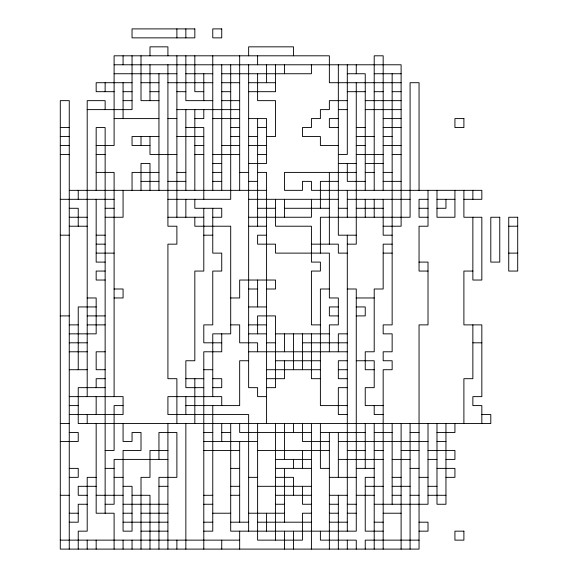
<?xml version="1.0" encoding="UTF-8"?>
<svg xmlns="http://www.w3.org/2000/svg" width="578" height="578" viewBox="0 0 578 578"><rect width="100%" height="100%" fill="white"/><g stroke="black" fill="none" stroke-linecap="round" stroke-linejoin="round"><path stroke-width="0.87" d="M114.104 64.779L401.11 64.779L401.11 226.215L383.171 226.215M114.104 73.746L176.89 73.746M185.856 73.746L212.762 73.746M221.735 73.746L311.419 73.746L311.419 64.779M347.299 73.746L365.238 73.746L365.238 190.343M374.204 73.746L401.11 73.746M132.044 82.712L96.165 82.712L96.165 91.685L114.104 91.685M141.01 82.712L158.95 82.712M167.916 82.712L212.762 82.712M221.735 82.712L239.668 82.712M248.641 82.712L275.547 82.712M401.11 82.712L329.359 82.712L329.359 55.806L114.104 55.806L114.104 145.497L96.165 145.497M123.071 91.685L132.044 91.685M149.984 91.685L158.95 91.685M176.89 91.685L185.856 91.685M203.796 91.685L194.829 91.685L194.829 55.806M221.735 91.685L230.701 91.685M248.641 91.685L275.547 91.685L275.547 64.779M347.299 91.685L365.238 91.685M374.204 91.685L383.171 91.685M392.144 91.685L401.11 91.685M123.071 100.651L132.044 100.651M158.95 100.651L141.01 100.651L141.01 55.806M212.762 100.651L185.856 100.651L185.856 55.806M221.735 100.651L239.668 100.651M347.299 100.651L329.359 100.651L329.359 109.618L320.393 109.618L320.393 118.591L311.419 118.591L311.419 127.557L302.453 127.557L302.453 136.531L320.393 136.531L320.393 145.497L338.332 145.497M365.238 100.651L401.11 100.651M87.199 109.618L132.044 109.618L132.044 55.806M176.89 109.618L239.668 109.618M338.332 109.618L347.299 109.618M365.238 109.618L401.11 109.618M114.104 118.591L158.95 118.591M167.916 118.591L176.89 118.591M194.829 118.591L203.796 118.591L203.796 109.618M212.762 118.591L239.668 118.591M248.641 118.591L266.581 118.591L266.581 163.437L248.641 163.437M338.332 118.591L329.359 118.591L329.359 127.557L338.332 127.557M383.171 118.591L401.11 118.591M60.293 127.557L69.259 127.557M185.856 127.557L203.796 127.557L203.796 199.309M230.701 127.557L239.668 127.557M257.607 127.557L266.581 127.557M356.265 127.557L365.238 127.557M383.171 127.557L401.11 127.557M60.293 136.531L69.259 136.531M158.95 136.531L132.044 136.531L132.044 145.497L149.984 145.497M176.89 136.531L203.796 136.531M230.701 136.531L239.668 136.531M248.641 136.531L257.607 136.531M266.581 136.531L275.547 136.531L275.547 100.651L257.607 100.651L257.607 73.746M356.265 136.531L374.204 136.531M383.171 136.531L392.144 136.531M60.293 145.497L69.259 145.497M194.829 145.497L203.796 145.497M221.735 145.497L239.668 145.497M248.641 145.497L266.581 145.497M356.265 145.497L365.238 145.497M383.171 145.497L401.11 145.497M60.293 154.463L69.259 154.463M96.165 154.463L105.138 154.463M176.89 154.463L149.984 154.463L149.984 136.531M194.829 154.463L203.796 154.463M212.762 154.463L239.668 154.463M257.607 154.463L266.581 154.463M338.332 154.463L347.299 154.463L347.299 64.779M356.265 154.463L383.171 154.463M392.144 154.463L401.11 154.463M212.762 163.437L221.735 163.437M338.332 163.437L356.265 163.437M365.238 163.437L383.171 163.437M96.165 172.403L114.104 172.403L114.104 396.631M158.95 172.403L132.044 172.403L132.044 190.343M176.89 172.403L185.856 172.403M212.762 172.403L221.735 172.403M239.668 172.403L248.641 172.403M257.607 172.403L266.581 172.403L266.581 423.537M356.265 172.403L284.513 172.403L284.513 190.343L302.453 190.343L302.453 181.369L311.419 181.369L311.419 190.343L481.835 190.343L481.835 199.309L463.896 199.309M365.238 172.403L374.204 172.403M383.171 172.403L392.144 172.403M141.01 181.369L158.95 181.369M167.916 181.369L185.856 181.369M212.762 181.369L221.735 181.369M248.641 181.369L257.607 181.369M338.332 181.369L320.393 181.369L320.393 208.282M365.238 181.369L347.299 181.369L347.299 163.437M383.171 181.369L401.11 181.369M69.259 190.343L266.581 190.343M60.293 199.309L114.104 199.309M167.916 199.309L230.701 199.309L230.701 64.779M248.641 199.309L338.332 199.309M347.299 199.309L410.084 199.309M428.016 199.309L419.05 199.309L419.05 217.249L428.016 217.249M436.99 199.309L454.929 199.309M69.259 208.282L78.232 208.282L78.232 226.215M105.138 208.282L114.104 208.282M257.607 208.282L275.547 208.282M284.513 208.282L329.359 208.282M338.332 208.282L347.299 208.282M356.265 208.282L383.171 208.282M419.05 208.282L428.016 208.282M436.99 208.282L445.956 208.282L445.956 199.309M69.259 217.249L87.199 217.249M105.138 217.249L123.071 217.249L123.071 190.343M167.916 217.249L203.796 217.249M212.762 217.249L221.735 217.249L221.735 208.282L194.829 208.282L194.829 199.309M248.641 217.249L311.419 217.249L311.419 199.309M69.259 226.215L87.199 226.215M248.641 226.215L266.581 226.215M508.741 226.215L517.707 226.215M60.293 235.188L69.259 235.188M96.165 235.188L105.138 235.188M203.796 235.188L212.762 235.188M266.581 235.188L257.607 235.188L257.607 244.154L275.547 244.154L275.547 253.121L329.359 253.121L329.359 297.966L338.332 297.966L338.332 324.879L329.359 324.879L329.359 351.785M356.265 235.188L338.332 235.188L338.332 64.779M392.144 235.188L383.171 235.188L383.171 199.309M96.165 244.154L105.138 244.154M311.419 244.154L338.332 244.154L338.332 253.121L347.299 253.121M347.299 244.154L356.265 244.154L356.265 82.712M392.144 244.154L383.171 244.154L383.171 289L374.204 289L374.204 351.785L365.238 351.785L365.238 369.718L374.204 369.718M96.165 253.121L114.104 253.121M383.171 253.121L392.144 253.121M508.741 253.121L517.707 253.121M105.138 262.094L96.165 262.094L96.165 199.309M419.05 262.094L428.016 262.094L428.016 324.879L419.05 324.879L419.05 549.1L60.293 549.1L60.293 100.651L69.259 100.651L69.259 549.1M105.138 271.06L96.165 271.06L96.165 280.034L105.138 280.034M428.016 271.06L419.05 271.06L419.05 226.215L428.016 226.215L428.016 190.343M472.862 271.06L463.896 271.06L463.896 324.879L481.835 324.879L481.835 396.631L472.862 396.631L472.862 405.597L481.835 405.597L481.835 423.537M114.104 289L123.071 289L123.071 297.966L114.104 297.966M248.641 289L257.607 289M266.581 289L275.547 289L275.547 280.034L239.668 280.034L239.668 297.966L230.701 297.966M329.359 289L320.393 289L320.393 405.597L347.299 405.597M347.299 289L356.265 289L356.265 531.16L230.701 531.16L230.701 423.537M87.199 297.966L96.165 297.966L96.165 333.846L69.259 333.846M356.265 297.966L374.204 297.966M96.165 306.94L78.232 306.94L78.232 369.718M248.641 306.94L266.581 306.94M338.332 306.94L329.359 306.94L329.359 315.906L338.332 315.906M356.265 306.94L365.238 306.94L365.238 315.906L356.265 315.906M60.293 315.906L69.259 315.906M87.199 315.906L105.138 315.906M69.259 324.879L78.232 324.879M87.199 324.879L105.138 324.879M230.701 324.879L239.668 324.879L239.668 342.812L257.607 342.812L257.607 351.785M248.641 324.879L266.581 324.879M320.393 324.879L311.419 324.879L311.419 271.06L320.393 271.06L320.393 262.094L311.419 262.094L311.419 226.215L275.547 226.215L275.547 199.309M248.641 333.846L266.581 333.846M275.547 333.846L329.359 333.846M347.299 333.846L338.332 333.846L338.332 351.785M69.259 342.812L87.199 342.812M221.735 342.812L203.796 342.812L203.796 324.879L212.762 324.879L212.762 271.06L221.735 271.06L221.735 253.121L212.762 253.121L212.762 208.282M266.581 342.812L275.547 342.812M302.453 342.812L347.299 342.812M472.862 342.812L481.835 342.812M69.259 351.785L87.199 351.785M105.138 351.785L96.165 351.785L96.165 369.718L105.138 369.718M248.641 351.785L347.299 351.785M248.641 360.751L239.668 360.751L239.668 405.597L185.856 405.597M275.547 360.751L320.393 360.751M347.299 360.751L338.332 360.751L338.332 378.691L347.299 378.691M356.265 360.751L374.204 360.751L374.204 387.657L365.238 387.657L365.238 405.597L383.171 405.597M69.259 369.718L87.199 369.718M203.796 369.718L212.762 369.718M266.581 369.718L320.393 369.718M338.332 369.718L347.299 369.718M105.138 378.691L96.165 378.691L96.165 387.657M185.856 378.691L203.796 378.691M212.762 378.691L221.735 378.691L221.735 387.657L212.762 387.657M266.581 378.691L284.513 378.691L284.513 360.751M320.393 378.691L311.419 378.691L311.419 333.846M105.138 387.657L78.232 387.657L78.232 423.537L490.801 423.537L490.801 414.563L481.835 414.563M203.796 387.657L185.856 387.657L185.856 360.751L194.829 360.751L194.829 271.06L203.796 271.06L203.796 208.282M266.581 387.657L275.547 387.657L275.547 315.906L257.607 315.906L257.607 333.846M347.299 387.657L338.332 387.657L338.332 414.563L347.299 414.563M69.259 396.631L123.071 396.631L123.071 414.563L69.259 414.563M266.581 396.631L257.607 396.631L257.607 387.657L248.641 387.657L248.641 64.779M69.259 405.597L78.232 405.597M123.071 405.597L114.104 405.597L114.104 450.443L105.138 450.443M383.171 414.563L374.204 414.563L374.204 405.597M60.293 423.537L69.259 423.537M69.259 432.503L78.232 432.503L78.232 441.469L60.293 441.469M203.796 432.503L212.762 432.503M221.735 432.503L230.701 432.503M311.419 432.503L239.668 432.503L239.668 423.537M320.393 432.503L365.238 432.503M374.204 432.503L392.144 432.503M410.084 432.503L419.05 432.503M436.99 432.503L454.929 432.503L454.929 423.537M203.796 441.469L257.607 441.469M329.359 441.469L302.453 441.469L302.453 423.537M338.332 441.469L428.016 441.469M436.99 441.469L445.956 441.469M167.916 450.443L149.984 450.443L149.984 477.349L141.01 477.349L141.01 549.1M203.796 450.443L239.668 450.443M257.607 450.443L329.359 450.443M347.299 450.443L365.238 450.443M374.204 450.443L383.171 450.443M401.11 450.443L419.05 450.443M428.016 450.443L454.929 450.443L454.929 459.409L445.956 459.409M167.916 459.409L114.104 459.409L114.104 504.254L105.138 504.254M275.547 459.409L311.419 459.409M338.332 459.409L383.171 459.409M392.144 459.409L410.084 459.409M428.016 459.409L436.99 459.409M69.259 468.382L78.232 468.382L78.232 477.349L69.259 477.349M105.138 468.382L114.104 468.382M230.701 468.382L239.668 468.382M275.547 468.382L311.419 468.382M329.359 468.382L320.393 468.382L320.393 423.537M356.265 468.382L374.204 468.382M410.084 468.382L419.05 468.382M436.99 468.382L454.929 468.382L454.929 477.349L445.956 477.349M96.165 477.349L87.199 477.349L87.199 531.16L78.232 531.16L78.232 549.1M114.104 477.349L123.071 477.349M248.641 477.349L257.607 477.349M275.547 477.349L293.487 477.349L293.487 495.288M329.359 477.349L356.265 477.349M374.204 477.349L365.238 477.349L365.238 531.16L383.171 531.16M392.144 477.349L401.11 477.349M419.05 477.349L428.016 477.349M96.165 486.315L78.232 486.315L78.232 495.288L87.199 495.288M123.071 486.315L132.044 486.315L132.044 531.16L123.071 531.16L123.071 450.443L141.01 450.443L141.01 432.503L132.044 432.503L132.044 441.469L123.071 441.469L123.071 423.537M158.95 486.315L167.916 486.315M230.701 486.315L239.668 486.315M257.607 486.315L311.419 486.315M365.238 486.315L383.171 486.315M392.144 486.315L410.084 486.315M428.016 486.315L436.99 486.315M60.293 495.288L69.259 495.288M96.165 495.288L123.071 495.288M132.044 495.288L149.984 495.288L149.984 549.1M203.796 495.288L212.762 495.288M230.701 495.288L239.668 495.288M275.547 495.288L311.419 495.288M329.359 495.288L347.299 495.288M356.265 495.288L374.204 495.288M392.144 495.288L401.11 495.288M410.084 495.288L419.05 495.288M428.016 495.288L445.956 495.288M87.199 504.254L78.232 504.254L78.232 522.194L69.259 522.194M123.071 504.254L167.916 504.254M203.796 504.254L212.762 504.254M275.547 504.254L284.513 504.254M311.419 504.254L302.453 504.254L302.453 486.315M329.359 504.254L338.332 504.254M347.299 504.254L356.265 504.254M374.204 504.254L428.016 504.254L428.016 423.537M69.259 513.221L78.232 513.221M123.071 513.221L132.044 513.221M141.01 513.221L167.916 513.221M212.762 513.221L230.701 513.221M248.641 513.221L284.513 513.221M311.419 513.221L302.453 513.221L302.453 540.134L257.607 540.134L257.607 423.537M329.359 513.221L338.332 513.221M347.299 513.221L356.265 513.221M383.171 513.221L401.11 513.221M123.071 522.194L167.916 522.194M203.796 522.194L212.762 522.194M230.701 522.194L248.641 522.194M257.607 522.194L311.419 522.194M329.359 522.194L347.299 522.194M374.204 522.194L383.171 522.194M419.05 522.194L428.016 522.194L428.016 531.16L419.05 531.16M141.01 531.16L167.916 531.16M203.796 531.16L212.762 531.16L212.762 405.597M60.293 540.134L239.668 540.134M419.05 540.134L365.238 540.134L365.238 549.1M472.862 190.343L472.862 199.309M472.862 217.249L472.862 280.034L481.835 280.034L481.835 217.249L463.896 217.249L463.896 190.343M472.862 324.879L472.862 378.691L463.896 378.691L463.896 423.537M454.929 190.343L454.929 217.249L436.99 217.249L436.99 190.343M445.956 423.537L445.956 504.254L436.99 504.254L436.99 423.537M419.05 190.343L419.05 82.712L410.084 82.712L410.084 217.249L320.393 217.249L320.393 253.121M410.084 423.537L410.084 549.1M401.11 423.537L401.11 549.1M392.144 73.746L392.144 324.879L383.171 324.879L383.171 333.846L392.144 333.846L392.144 351.785L383.171 351.785L383.171 360.751L392.144 360.751L392.144 369.718L383.171 369.718L383.171 549.1M392.144 423.537L392.144 504.254M383.171 190.343L383.171 55.806L374.204 55.806L374.204 190.343M374.204 199.309L374.204 217.249M374.204 423.537L374.204 549.1M365.238 199.309L365.238 217.249M365.238 423.537L365.238 468.382M356.265 64.779L356.265 73.746M356.265 549.1L356.265 540.134L320.393 540.134L320.393 531.16M347.299 190.343L347.299 217.249M347.299 235.188L347.299 531.16M347.299 540.134L347.299 549.1M338.332 432.503L338.332 477.349M338.332 495.288L338.332 549.1M329.359 172.403L329.359 244.154M329.359 432.503L329.359 549.1M311.419 423.537L311.419 549.1M302.453 333.846L302.453 369.718M302.453 450.443L302.453 468.382M293.487 55.806L293.487 46.84L248.641 46.84L248.641 55.806M293.487 333.846L293.487 369.718M293.487 423.537L293.487 432.503M293.487 459.409L293.487 468.382M293.487 531.16L293.487 549.1M284.513 64.779L284.513 73.746M284.513 199.309L284.513 217.249M284.513 333.846L284.513 351.785M284.513 423.537L284.513 459.409M284.513 468.382L284.513 522.194M284.513 531.16L284.513 549.1M275.547 423.537L275.547 540.134M266.581 64.779L266.581 82.712M266.581 513.221L266.581 531.16M257.607 55.806L257.607 64.779M257.607 118.591L257.607 226.215M257.607 280.034L257.607 306.94M248.641 531.16L248.641 414.563L167.916 414.563L167.916 396.631L221.735 396.631L221.735 405.597M239.668 55.806L239.668 190.343M239.668 441.469L239.668 522.194M239.668 531.16L239.668 549.1M221.735 64.779L221.735 190.343M221.735 333.846L221.735 351.785L203.796 351.785L203.796 549.1M221.735 423.537L221.735 441.469M221.735 540.134L221.735 549.1M212.762 55.806L212.762 190.343M212.762 396.631L212.762 333.846L230.701 333.846L230.701 226.215L194.829 226.215L194.829 217.249M203.796 73.746L203.796 100.651M194.829 109.618L194.829 190.343M194.829 378.691L194.829 423.537M185.856 28.9L185.856 37.866M185.856 109.618L185.856 190.343M185.856 199.309L185.856 217.249M185.856 396.631L185.856 414.563M185.856 423.537L185.856 549.1M176.89 28.9L176.89 37.866M176.89 55.806L176.89 217.249M176.89 423.537L176.89 378.691L167.916 378.691L167.916 244.154L176.89 244.154L176.89 226.215L167.916 226.215L167.916 64.779M176.89 540.134L176.89 549.1M167.916 55.806L167.916 46.84L149.984 46.84L149.984 55.806M167.916 423.537L167.916 549.1M158.95 73.746L158.95 190.343M158.95 459.409L158.95 432.503L176.89 432.503L176.89 477.349L158.95 477.349L158.95 549.1M149.984 64.779L149.984 100.651M149.984 190.343L149.984 163.437L141.01 163.437L141.01 190.343M141.01 136.531L141.01 145.497M132.044 540.134L132.044 549.1M123.071 55.806L123.071 64.779M123.071 82.712L123.071 118.591M123.071 540.134L123.071 549.1M114.104 549.1L114.104 513.221L96.165 513.221L96.165 423.537M105.138 82.712L105.138 91.685M105.138 109.618L105.138 100.651L87.199 100.651L87.199 396.631M105.138 513.221L105.138 127.557L96.165 127.557L96.165 190.343M96.165 396.631L96.165 414.563M96.165 540.134L96.165 549.1M87.199 414.563L87.199 423.537M87.199 540.134L87.199 549.1M78.232 190.343L78.232 199.309M194.829 28.9L132.044 28.9L132.044 37.866L194.829 37.866L194.829 28.9M221.735 28.9L212.762 28.9L212.762 37.866L221.735 37.866L221.735 28.9M463.896 118.591L454.929 118.591L454.929 127.557L463.896 127.557L463.896 118.591M499.768 217.249L490.801 217.249L490.801 262.094L499.768 262.094L499.768 217.249M517.707 217.249L508.741 217.249L508.741 271.06L517.707 271.06L517.707 217.249M463.896 531.16L454.929 531.16L454.929 540.134L463.896 540.134L463.896 531.16"/></g></svg>
